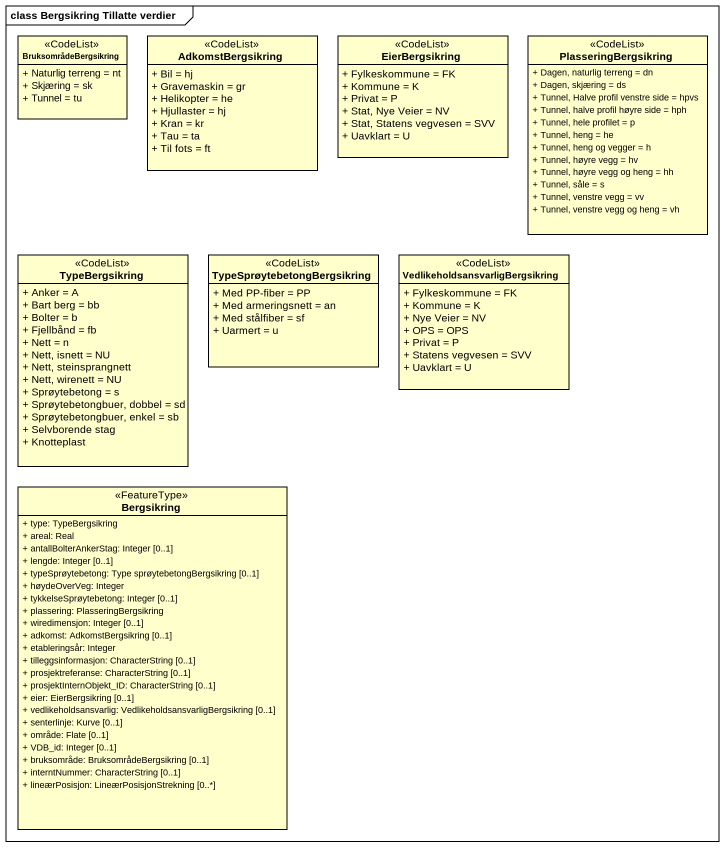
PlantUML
@startuml
mainframe class Bergsikring Tillatte verdier
hide circle
hide empty members
skinparam classAttributeIconSize 0
class BruksområdeBergsikring <<CodeList>> {
  + Naturlig terreng = nt
  + Skjæring = sk
  + Tunnel = tu
}
class AdkomstBergsikring <<CodeList>> {
  + Bil = hj
  + Gravemaskin = gr
  + Helikopter = he
  + Hjullaster = hj
  + Kran = kr
  + Tau = ta
  + Til fots = ft
}
class EierBergsikring <<CodeList>> {
  + Fylkeskommune = FK
  + Kommune = K
  + Privat = P
  + Stat, Nye Veier = NV
  + Stat, Statens vegvesen = SVV
  + Uavklart = U
}
class PlasseringBergsikring <<CodeList>> {
  + Dagen, naturlig terreng = dn
  + Dagen, skjæring = ds
  + Tunnel, Halve profil venstre side = hpvs
  + Tunnel, halve profil høyre side = hph
  + Tunnel, hele profilet = p
  + Tunnel, heng = he
  + Tunnel, heng og vegger = h
  + Tunnel, høyre vegg = hv
  + Tunnel, høyre vegg og heng = hh
  + Tunnel, såle = s
  + Tunnel, venstre vegg = vv
  + Tunnel, venstre vegg og heng = vh
}
class TypeBergsikring <<CodeList>> {
  + Anker = A
  + Bart berg = bb
  + Bolter = b
  + Fjellbånd = fb
  + Nett = n
  + Nett, isnett = NU
  + Nett, steinsprangnett
  + Nett, wirenett = NU
  + Sprøytebetong = s
  + Sprøytebetongbuer, dobbel = sd
  + Sprøytebetongbuer, enkel = sb
  + Selvborende stag
  + Knotteplast
}
class TypeSprøytebetongBergsikring <<CodeList>> {
  + Med PP-fiber = PP
  + Med armeringsnett = an
  + Med stålfiber = sf
  + Uarmert = u
}
class "VedlikeholdsansvarligBergsikring" as VedlikeholdsansvarligBergsik <<CodeList>> {
  + Fylkeskommune = FK
  + Kommune = K
  + Nye Veier = NV
  + OPS = OPS
  + Privat = P
  + Statens vegvesen = SVV
  + Uavklart = U
}
class Bergsikring <<FeatureType>> {
  + type: TypeBergsikring
  + areal: Real
  + antallBolterAnkerStag: Integer [0..1]
  + lengde: Integer [0..1]
  + typeSprøytebetong: Type sprøytebetongBergsikring [0..1]
  + høydeOverVeg: Integer
  + tykkelseSprøytebetong: Integer [0..1]
  + plassering: PlasseringBergsikring
  + wiredimensjon: Integer [0..1]
  + adkomst: AdkomstBergsikring [0..1]
  + etableringsår: Integer
  + tilleggsinformasjon: CharacterString [0..1]
  + prosjektreferanse: CharacterString [0..1]
  + prosjektInternObjekt_ID: CharacterString [0..1]
  + eier: EierBergsikring [0..1]
  + vedlikeholdsansvarlig: VedlikeholdsansvarligBergsikring [0..1]
  + senterlinje: Kurve [0..1]
  + område: Flate [0..1]
  + VDB_id: Integer [0..1]
  + bruksområde: BruksområdeBergsikring [0..1]
  + interntNummer: CharacterString [0..1]
  + lineærPosisjon: LineærPosisjonStrekning [0..*]
}
@enduml
